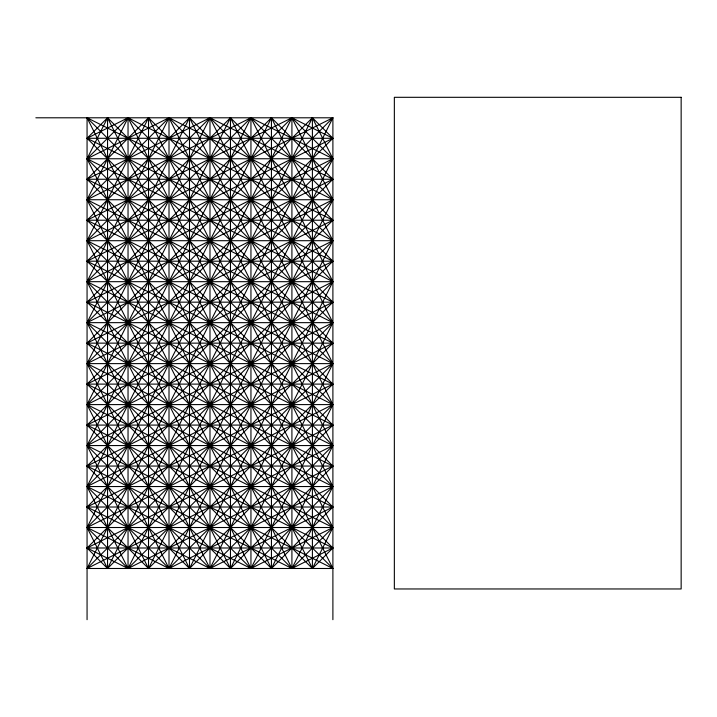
<?xml version="1.0" encoding="UTF-8"?>
<svg xmlns="http://www.w3.org/2000/svg" width="717" height="717" viewBox="0 0 717 717"><rect width="100%" height="100%" fill="white"/><g stroke="black" fill="none" stroke-linecap="round" stroke-linejoin="round"><path stroke-width="1.08" d="M35.85 117.794L332.894 117.794L87.062 363.618L189.494 568.482L332.894 281.682L87.062 158.762L107.55 117.794L332.894 343.138L107.55 568.482L87.062 547.994L332.894 302.162L148.518 117.794L87.062 179.25L332.894 425.082L189.494 568.482L87.062 466.05L332.894 220.218L230.462 117.794L87.062 261.194L332.894 507.018L271.438 568.482L87.062 384.106L332.894 138.282L312.406 117.794L87.062 343.138L312.406 568.482L332.894 547.994L87.062 302.162L271.438 117.794L332.894 179.25L87.062 425.082L230.462 568.482L332.894 466.05L87.062 220.218L189.494 117.794L332.894 261.194L87.062 507.018L148.518 568.482L332.894 384.106L87.062 138.282L107.55 117.794L332.894 568.482L87.062 568.482L312.406 117.794L332.894 158.762L128.038 568.482L87.062 547.994L332.894 425.082L87.062 302.162L332.894 179.25L209.982 117.794L87.062 179.25L332.894 302.162L87.062 425.082L332.894 547.994L291.918 568.482L87.062 466.05L332.894 343.138L87.062 220.218L291.918 117.794L332.894 138.282L87.062 261.194L332.894 384.106L87.062 507.018L209.982 568.482L332.894 507.018L87.062 384.106L332.894 261.194L87.062 138.282L128.038 117.794L332.894 220.218L87.062 343.138L332.894 466.05L128.038 568.482L87.062 527.506L291.918 117.794L332.894 158.762L87.062 404.594L169.006 568.482L332.894 486.538L148.518 117.794L87.062 240.706L250.95 568.482L332.894 527.506L128.038 117.794L87.062 158.762L291.918 568.482L332.894 527.506L87.062 281.682L169.006 117.794L332.894 199.738L148.518 568.482L87.062 445.562L250.95 117.794L332.894 158.762L87.062 281.682L230.462 568.482L332.894 363.618L209.982 117.794L87.062 240.706L332.894 486.538L291.918 568.482L87.062 363.618L209.982 117.794L332.894 240.706L169.006 568.482L87.062 527.506L332.894 281.682L250.95 117.794L87.062 199.738L271.438 568.482L332.894 445.562L169.006 117.794L87.062 158.762L332.894 404.594L250.95 568.482L87.062 486.538L271.438 117.794L332.894 240.706L87.062 486.538L128.038 568.482L332.894 363.618L87.062 117.794L87.062 619.694M332.894 117.794L107.55 568.482L87.062 527.506L332.894 404.594L87.062 281.682L250.95 117.794L332.894 199.738L87.062 322.65L332.894 568.482L87.062 445.562L332.894 322.65L87.062 199.738L128.038 117.794L332.894 322.65L209.982 568.482L87.062 445.562L332.894 199.738L291.918 117.794L87.062 322.65L209.982 568.482L332.894 445.562L87.062 199.738L169.006 117.794L332.894 281.682L87.062 404.594L250.95 568.482L332.894 486.538L87.062 363.618L332.894 240.706L87.062 117.794L312.406 568.482L332.894 527.506L87.062 404.594L230.462 117.794L332.894 322.65L87.062 568.482L332.894 445.562L87.062 322.65L189.494 117.794L332.894 404.594L169.006 568.482L87.062 486.538L332.894 363.618L87.062 240.706L332.894 117.794L332.894 619.694M87.062 138.282L332.894 138.282M87.062 158.762L332.894 158.762M87.062 179.25L332.894 179.25M87.062 199.738L332.894 199.738M87.062 220.218L332.894 220.218M87.062 240.706L332.894 240.706M87.062 261.194L332.894 261.194M87.062 281.682L332.894 281.682M87.062 302.162L332.894 302.162M87.062 322.65L332.894 322.65M87.062 343.138L332.894 343.138M87.062 363.618L332.894 363.618M87.062 384.106L332.894 384.106M87.062 404.594L332.894 404.594M87.062 425.082L332.894 425.082M87.062 445.562L332.894 445.562M87.062 466.05L332.894 466.05M87.062 486.538L332.894 486.538M87.062 507.018L332.894 507.018M87.062 527.506L332.894 527.506M87.062 547.994L332.894 547.994M312.406 117.794L312.406 568.482M291.918 117.794L291.918 568.482M271.438 117.794L271.438 568.482M250.95 117.794L250.95 568.482M230.462 117.794L230.462 568.482M209.982 117.794L209.982 568.482M189.494 117.794L189.494 568.482M169.006 117.794L169.006 568.482M148.518 117.794L148.518 568.482M128.038 117.794L128.038 568.482M107.55 117.794L107.55 568.482M681.15 97.306L394.35 97.306L394.35 588.962L681.15 588.962L681.15 97.306"/></g></svg>
